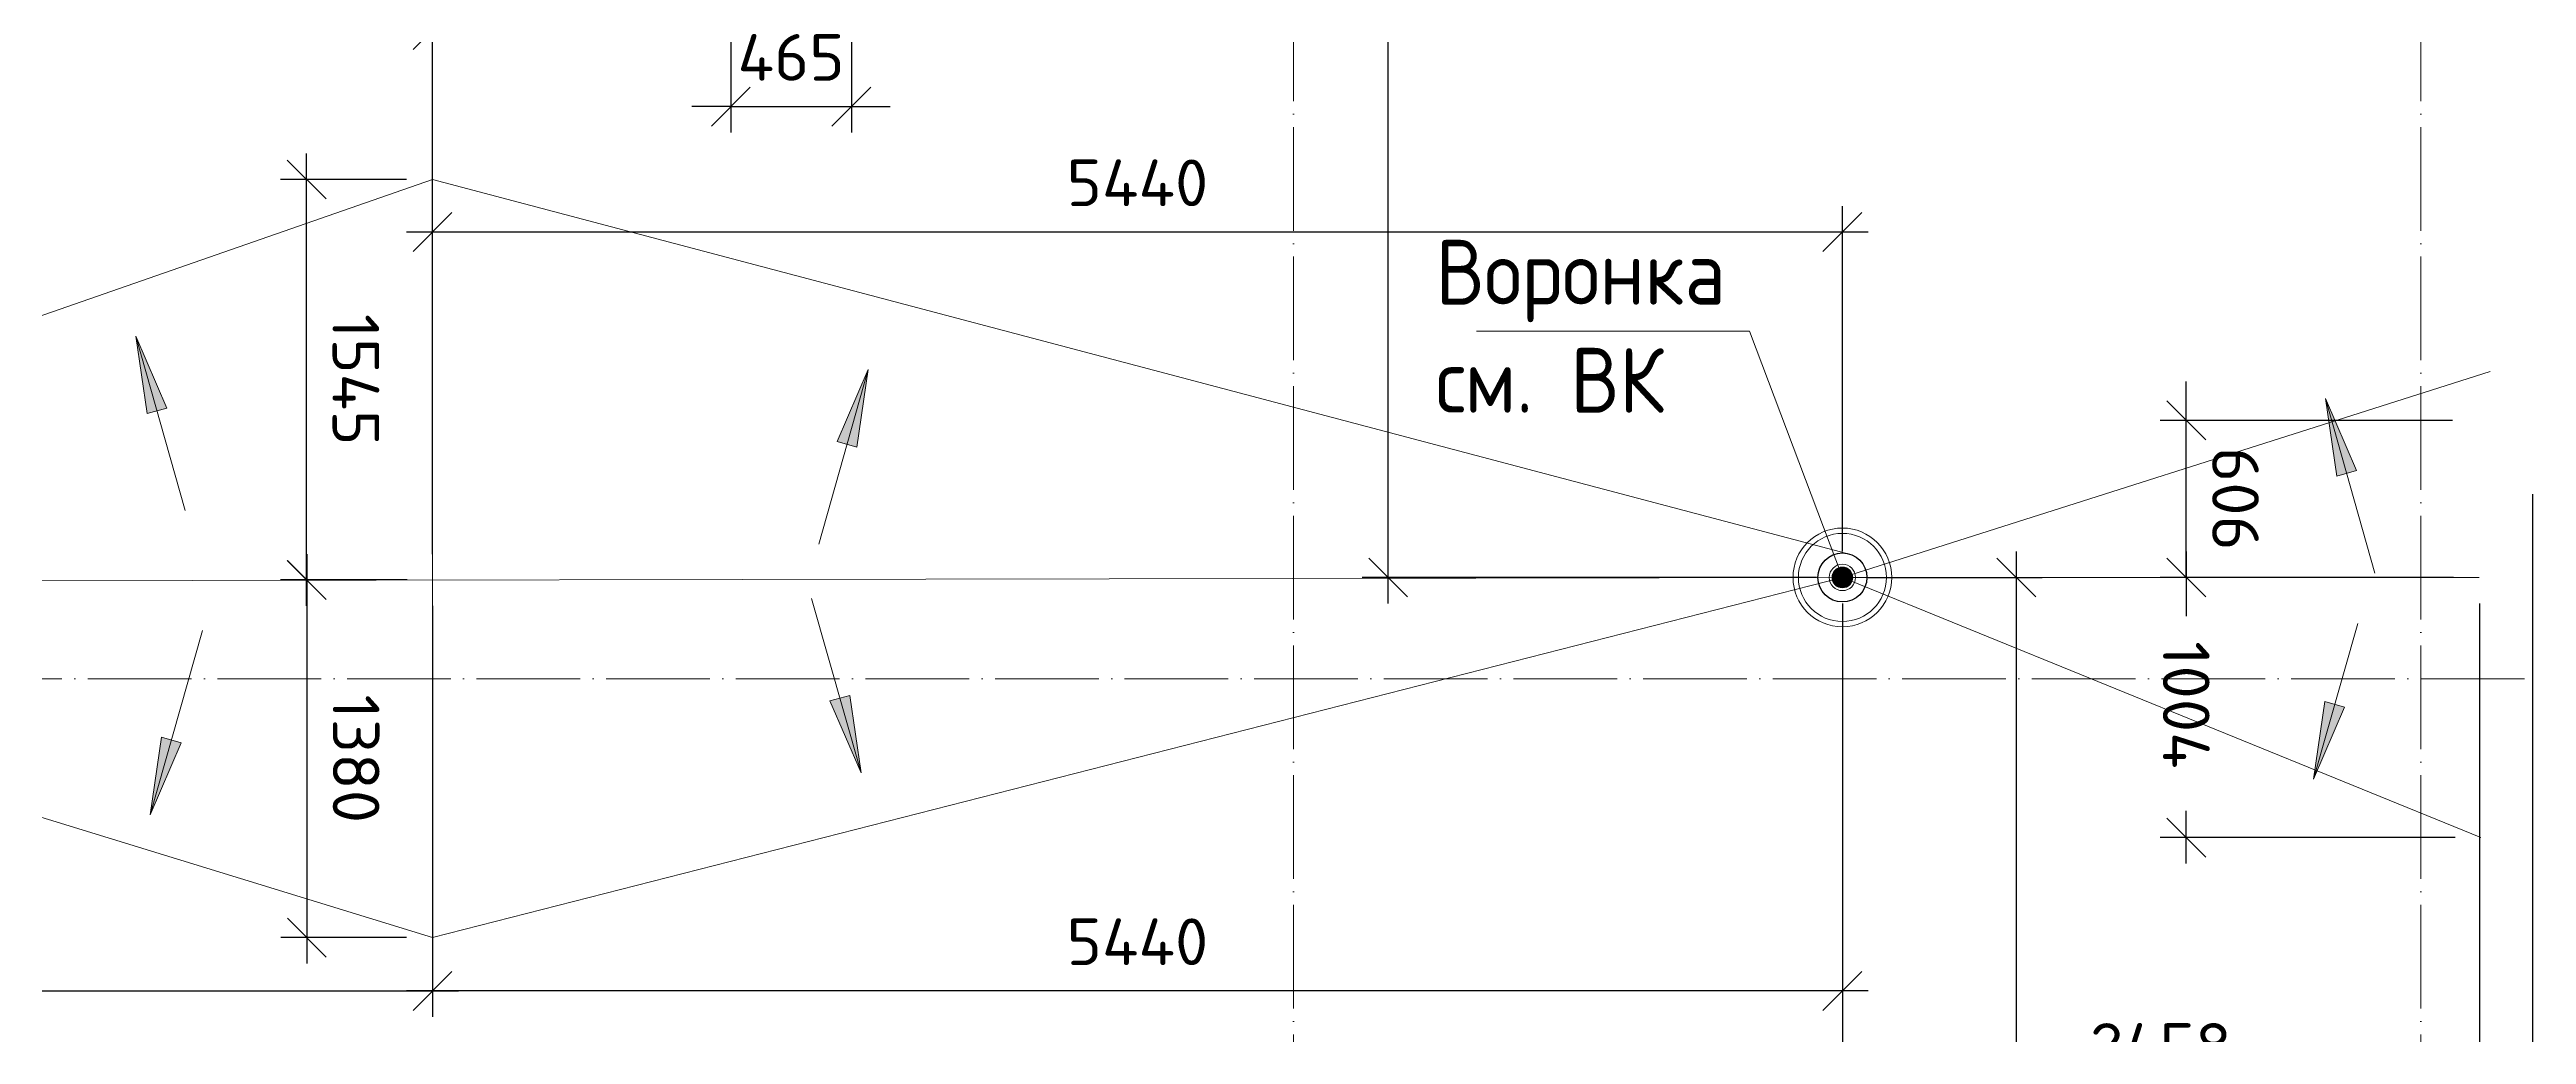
# Model space of a CAD drawing. Header units: millimetres. Extents: x -263990 to 193903, y -164417 to 240530.
# Drawn here: x 2247 to 11804, y 4542 to 8342 of the extents above; entities that cross this region are included whole.
import ezdxf

# ---------------------------------------------------------------- set-up
doc = ezdxf.new("R2010")
doc.units = ezdxf.units.MM
doc.header["$LTSCALE"] = 20
doc.linetypes.add('_ШПТ__20_т__2_5__Линия сетки', pattern=[25, 20, -2.5, 0, -2.5])
doc.linetypes.add('CENTER', pattern=[20, 15, -1.7, 1.6, -1.7])
doc.layers.get('0').update_dxf_attribs({"lineweight": 0})
doc.layers.get('Defpoints').update_dxf_attribs({"color": 4})
for name, color, linetype, lineweight in [('Высотные отметки', 7, 'Continuous', 9), ('Линии1', 7, 'Continuous', 30), ('Оси', 7, 'CENTER', 9), ('Размеры', 7, 'Continuous', 9), ('Текстовые примечания', 7, 'Continuous', 9), ('Уклоны в точках', 7, 'Continuous', 9)]:
    doc.layers.add(name, color=color, linetype=linetype, lineweight=lineweight)
doc.layers.add('Сантехнические приборы', color=7, linetype='Continuous', lineweight=18, true_color=0x0080c0)
doc.styles.add('DimNat', font='romans.shx', dxfattribs={"height": 180})
doc.styles.add('GOST Common_2', font='gost-common.ttf', dxfattribs={"width": 0.9, "height": 250})
doc.styles.add('ISOCPEUR', font='isocpeur.ttf', dxfattribs={"width": 0.9, "height": 250})
doc.dimstyles.new('DimSpec', dxfattribs={"dimtxt": 1, "dimasz": 150, "dimexe": 100, "dimexo": 100, "dimgap": 100, "dimtad": 1, "dimdec": 0, "dimzin": 0, "dimtxsty": 'DimNat', "dimblk": 'OBLIQUE', "dimcen": 100, "dimdle": 100, "dimclrt": 10, "dimadec": 5, "dimazin": 0, "dimtfac": 1, "dimtdec": 0, "dimtix": 1, "dimtmove": 2, "dimatfit": 3, "dimldrblk": 'OBLIQUE', "dimfxl": 1, "dimtolj": 1, "dimtzin": 0, "dimarcsym": 0})

# ---------------------------------------------------------------- blocks, each defined once
blk = doc.blocks.new('109_Водосточная воронка - Радиус 70-1083720-_О__R_8_390_')
at = {"layer": 'Сантехнические приборы', "color": 7}
for radius in [190.5, 169.9, 50.8]:
    blk.add_circle((0, 0), radius, dxfattribs=at)
blk = doc.blocks.new('_Oblique')
at = {"color": 0, "linetype": 'ByBlock', "lineweight": -2}
blk.add_line((-0.5, -0.5), (0.5, 0.5), dxfattribs=at)
blk = doc.blocks.new('*D297')
at = {"layer": 'Defpoints', "color": 0, "transparency": 16777216}
for p in [(11827.9, 6727), (16103.6, 6718.5, 29159.7), (11827.9, 2773.4)]:
    blk.add_point(p, dxfattribs=at)
at = {"layer": 'Размеры', "color": 0, "lineweight": -2, "transparency": 16777216}
for p, q in [((11827.9, 6627), (11827.9, 2673.4)), ((16103.6, 6618.5), (16103.6, 2673.4)), ((16203.6, 2773.4), (11727.9, 2773.4))]:
    blk.add_line(p, q, dxfattribs=at)
at = {"layer": 'Размеры', "color": 0, "lineweight": -2, "transparency": 16777216, "xscale": 150, "yscale": 150, "zscale": 150, "rotation": 180}
blk.add_blockref('_Oblique', (11827.9, 2773.4), dxfattribs=at)
at = {"layer": 'Размеры', "color": 0, "lineweight": -2, "transparency": 16777216, "xscale": 150, "yscale": 150, "zscale": 150}
blk.add_blockref('_Oblique', (16103.6, 2773.4), dxfattribs=at)
at = {"layer": 'Размеры', "color": 7, "lineweight": 20, "transparency": 16777216, "insert": (13965.8, 2963.4), "char_height": 180, "attachment_point": 5, "style": 'DimNat'}
blk.add_mtext('\\A1;4276', dxfattribs=at)
blk = doc.blocks.new('*D334')
at = {"layer": 'Defpoints', "color": 0, "transparency": 16777216}
for p in [(10491.3, 6911.3), (11618.5, 6911.3), (11622.3, 6305.5, 25656.1)]:
    blk.add_point(p, dxfattribs=at)
at = {"layer": 'Размеры', "color": 0, "lineweight": -2, "transparency": 16777216}
for p, q in [((10491.3, 6911.3), (10491.3, 7061.3)), ((11518.5, 6911.3), (10391.3, 6911.3)), ((10491.3, 6305.5), (10491.3, 6911.3)), ((11522.3, 6305.5), (10391.3, 6305.5)), ((10491.3, 6305.5), (10491.3, 6155.5))]:
    blk.add_line(p, q, dxfattribs=at)
at = {"layer": 'Размеры', "color": 0, "lineweight": -2, "transparency": 16777216, "xscale": 150, "yscale": 150, "zscale": 150}
for p, rotation in [((10491.3, 6911.3), 270), ((10491.3, 6305.5), 90)]:
    blk.add_blockref('_Oblique', p, dxfattribs=dict(at, rotation=rotation))
at = {"layer": 'Размеры', "color": 7, "lineweight": 20, "transparency": 16777216, "insert": (10681.3, 6608.4), "char_height": 180, "attachment_point": 5, "rotation": 270, "style": 'DimNat'}
blk.add_mtext('\\A1;606', dxfattribs=at)
blk = doc.blocks.new('*D335')
at = {"layer": 'Defpoints', "color": 0, "transparency": 16777216}
for p in [(11622.3, 6305.5), (10491.3, 5301.8), (11628.5, 5301.8)]:
    blk.add_point(p, dxfattribs=at)
at = {"layer": 'Размеры', "color": 0, "lineweight": -2, "transparency": 16777216}
for p, q in [((10491.3, 6405.5), (10491.3, 6222.3)), ((11522.3, 6305.5), (10391.3, 6305.5)), ((10491.3, 5201.8), (10491.3, 5405.2)), ((11528.5, 5301.8), (10391.3, 5301.8))]:
    blk.add_line(p, q, dxfattribs=at)
at = {"layer": 'Размеры', "color": 0, "lineweight": -2, "transparency": 16777216, "xscale": 150, "yscale": 150, "zscale": 150}
for p, rotation in [((10491.3, 6305.5), 90), ((10491.3, 5301.8), 270)]:
    blk.add_blockref('_Oblique', p, dxfattribs=dict(at, rotation=rotation))
at = {"layer": 'Размеры', "color": 7, "lineweight": 20, "transparency": 16777216, "insert": (10491.3, 5813.7), "char_height": 180, "attachment_point": 5, "rotation": 270, "style": 'DimNat'}
blk.add_mtext('\\A1;1004', dxfattribs=at)
blk = doc.blocks.new('*D336')
at = {"layer": 'Defpoints', "color": 0, "transparency": 16777216}
for p in [(9164.6, 6305.5), (11622.3, 6305.5, 25656.1), (11622.3, 4306)]:
    blk.add_point(p, dxfattribs=at)
at = {"layer": 'Размеры', "color": 0, "lineweight": -2, "transparency": 16777216}
for p, q in [((9164.6, 6205.5), (9164.6, 4206)), ((11622.3, 6205.5), (11622.3, 4206)), ((9064.6, 4306), (11722.3, 4306))]:
    blk.add_line(p, q, dxfattribs=at)
at = {"layer": 'Размеры', "color": 0, "lineweight": -2, "transparency": 16777216, "xscale": 150, "yscale": 150, "zscale": 150, "rotation": 180}
blk.add_blockref('_Oblique', (9164.6, 4306), dxfattribs=at)
at = {"layer": 'Размеры', "color": 0, "lineweight": -2, "transparency": 16777216, "xscale": 150, "yscale": 150, "zscale": 150}
blk.add_blockref('_Oblique', (11622.3, 4306), dxfattribs=at)
at = {"layer": 'Размеры', "color": 7, "lineweight": 20, "transparency": 16777216, "insert": (10393.4, 4496), "char_height": 180, "attachment_point": 5, "style": 'DimNat'}
blk.add_mtext('\\A1;2458', dxfattribs=at)
blk = doc.blocks.new('*D337')
at = {"layer": 'Defpoints', "color": 0, "transparency": 16777216}
for p in [(9164.6, 6305.5), (3724.2, 4915.8), (3724.2, 4710)]:
    blk.add_point(p, dxfattribs=at)
at = {"layer": 'Размеры', "color": 0, "lineweight": -2, "transparency": 16777216}
for p, q in [((9164.6, 6205.5), (9164.6, 4610)), ((3724.2, 4815.8), (3724.2, 4610)), ((9264.6, 4710), (3624.2, 4710))]:
    blk.add_line(p, q, dxfattribs=at)
at = {"layer": 'Размеры', "color": 0, "lineweight": -2, "transparency": 16777216, "xscale": 150, "yscale": 150, "zscale": 150, "rotation": 180}
blk.add_blockref('_Oblique', (3724.2, 4710), dxfattribs=at)
at = {"layer": 'Размеры', "color": 0, "lineweight": -2, "transparency": 16777216, "xscale": 150, "yscale": 150, "zscale": 150}
blk.add_blockref('_Oblique', (9164.6, 4710), dxfattribs=at)
at = {"layer": 'Размеры', "color": 7, "lineweight": 20, "transparency": 16777216, "insert": (6444.4, 4900), "char_height": 180, "attachment_point": 5, "style": 'DimNat'}
blk.add_mtext('\\A1;5440', dxfattribs=at)
blk = doc.blocks.new('*D338')
at = {"layer": 'Defpoints', "color": 0, "transparency": 16777216}
for p in [(3238.4, 7840.9), (3724.2, 7840.9), (3727.2, 6295.7)]:
    blk.add_point(p, dxfattribs=at)
at = {"layer": 'Размеры', "color": 0, "lineweight": -2, "transparency": 16777216}
for p, q in [((3238.4, 6195.7), (3238.4, 7940.9)), ((3624.2, 7840.9), (3138.4, 7840.9)), ((3627.2, 6295.7), (3138.4, 6295.7))]:
    blk.add_line(p, q, dxfattribs=at)
at = {"layer": 'Размеры', "color": 0, "lineweight": -2, "transparency": 16777216, "xscale": 150, "yscale": 150, "zscale": 150}
for p, rotation in [((3238.4, 7840.9), 90), ((3238.4, 6295.7), 270)]:
    blk.add_blockref('_Oblique', p, dxfattribs=dict(at, rotation=rotation))
at = {"layer": 'Размеры', "color": 7, "lineweight": 20, "transparency": 16777216, "insert": (3428.4, 7068.3), "char_height": 180, "attachment_point": 5, "rotation": 270, "style": 'DimNat'}
blk.add_mtext('\\A1;1545', dxfattribs=at)
blk = doc.blocks.new('*D339')
at = {"layer": 'Defpoints', "color": 0, "transparency": 16777216}
for p in [(3724.2, 6295.7), (3239.3, 4915.8), (3724.2, 4915.8)]:
    blk.add_point(p, dxfattribs=at)
at = {"layer": 'Размеры', "color": 0, "lineweight": -2, "transparency": 16777216}
for p, q in [((3239.3, 6395.7), (3239.3, 4815.8)), ((3624.2, 6295.7), (3139.3, 6295.7)), ((3624.2, 4915.8), (3139.3, 4915.8))]:
    blk.add_line(p, q, dxfattribs=at)
at = {"layer": 'Размеры', "color": 0, "lineweight": -2, "transparency": 16777216, "xscale": 150, "yscale": 150, "zscale": 150}
for p, rotation in [((3239.3, 6295.7), 90), ((3239.3, 4915.8), 270)]:
    blk.add_blockref('_Oblique', p, dxfattribs=dict(at, rotation=rotation))
at = {"layer": 'Размеры', "color": 7, "lineweight": 20, "transparency": 16777216, "insert": (3429.3, 5605.8), "char_height": 180, "attachment_point": 5, "rotation": 270, "style": 'DimNat'}
blk.add_mtext('\\A1;1380', dxfattribs=at)
blk = doc.blocks.new('*D340')
at = {"layer": 'Defpoints', "color": 0, "transparency": 16777216}
for p in [(-738.7, 6287.7), (3724.2, 6295.7), (3724.2, 4710)]:
    blk.add_point(p, dxfattribs=at)
at = {"layer": 'Размеры', "color": 0, "lineweight": -2, "transparency": 16777216}
for p, q in [((-738.7, 6187.7), (-738.7, 4610)), ((3724.2, 6195.7), (3724.2, 4610)), ((-838.7, 4710), (3824.2, 4710))]:
    blk.add_line(p, q, dxfattribs=at)
at = {"layer": 'Размеры', "color": 0, "lineweight": -2, "transparency": 16777216, "xscale": 150, "yscale": 150, "zscale": 150, "rotation": 180}
blk.add_blockref('_Oblique', (-738.7, 4710), dxfattribs=at)
at = {"layer": 'Размеры', "color": 0, "lineweight": -2, "transparency": 16777216, "xscale": 150, "yscale": 150, "zscale": 150}
blk.add_blockref('_Oblique', (3724.2, 4710), dxfattribs=at)
at = {"layer": 'Размеры', "color": 7, "lineweight": 20, "transparency": 16777216, "insert": (1492.8, 4900), "char_height": 180, "attachment_point": 5, "style": 'DimNat'}
blk.add_mtext('\\A1;4463', dxfattribs=at)
blk = doc.blocks.new('*D358')
at = {"layer": 'Defpoints', "color": 0, "transparency": 16777216}
for p in [(5340.5, 9272.8), (4875.6, 9269.4), (5340.5, 8121.9)]:
    blk.add_point(p, dxfattribs=at)
at = {"layer": 'Размеры', "color": 0, "lineweight": -2, "transparency": 16777216}
for p, q in [((4875.6, 9169.4), (4875.6, 8021.9)), ((5340.5, 9172.8), (5340.5, 8021.9)), ((4875.6, 8121.9), (4725.6, 8121.9)), ((4875.6, 8121.9), (5340.5, 8121.9)), ((5340.5, 8121.9), (5490.5, 8121.9))]:
    blk.add_line(p, q, dxfattribs=at)
at = {"layer": 'Размеры', "color": 0, "lineweight": -2, "transparency": 16777216, "xscale": 150, "yscale": 150, "zscale": 150}
blk.add_blockref('_Oblique', (4875.6, 8121.9), dxfattribs=at)
at = {"layer": 'Размеры', "color": 0, "lineweight": -2, "transparency": 16777216, "xscale": 150, "yscale": 150, "zscale": 150, "rotation": 180}
blk.add_blockref('_Oblique', (5340.5, 8121.9), dxfattribs=at)
at = {"layer": 'Размеры', "color": 7, "lineweight": 20, "transparency": 16777216, "insert": (5108, 8311.9), "char_height": 180, "attachment_point": 5, "style": 'DimNat'}
blk.add_mtext('\\A1;465', dxfattribs=at)
blk = doc.blocks.new('*D365')
at = {"layer": 'Defpoints', "color": 0, "transparency": 16777216}
for p in [(7412.1, 12076.9), (9164.3, 12076.9), (9164.6, 6305.5)]:
    blk.add_point(p, dxfattribs=at)
at = {"layer": 'Размеры', "color": 0, "lineweight": -2, "transparency": 16777216}
for p, q in [((7412.1, 6205.5), (7412.1, 12176.9)), ((9064.3, 12076.9), (7312.1, 12076.9)), ((9064.6, 6305.5), (7312.1, 6305.5))]:
    blk.add_line(p, q, dxfattribs=at)
at = {"layer": 'Размеры', "color": 0, "lineweight": -2, "transparency": 16777216, "xscale": 150, "yscale": 150, "zscale": 150}
for p, rotation in [((7412.1, 12076.9), 90), ((7412.1, 6305.5), 270)]:
    blk.add_blockref('_Oblique', p, dxfattribs=dict(at, rotation=rotation))
at = {"layer": 'Размеры', "color": 7, "lineweight": 20, "transparency": 16777216, "insert": (7602.1, 9191.2), "char_height": 180, "attachment_point": 5, "rotation": 270, "style": 'DimNat'}
blk.add_mtext('\\A1;5771', dxfattribs=at)
blk = doc.blocks.new('*D366')
at = {"layer": 'Defpoints', "color": 0, "transparency": 16777216}
for p in [(9164.6, 6305.5), (9128.8, -211.7), (9835.4, -211.7)]:
    blk.add_point(p, dxfattribs=at)
at = {"layer": 'Размеры', "color": 0, "lineweight": -2, "transparency": 16777216}
for p, q in [((9835.4, 6405.5), (9835.4, -311.7)), ((9264.6, 6305.5), (9935.4, 6305.5)), ((9228.8, -211.7), (9935.4, -211.7))]:
    blk.add_line(p, q, dxfattribs=at)
at = {"layer": 'Размеры', "color": 0, "lineweight": -2, "transparency": 16777216, "xscale": 150, "yscale": 150, "zscale": 150}
for p, rotation in [((9835.4, 6305.5), 90), ((9835.4, -211.7), 270)]:
    blk.add_blockref('_Oblique', p, dxfattribs=dict(at, rotation=rotation))
at = {"layer": 'Размеры', "color": 7, "lineweight": 20, "transparency": 16777216, "insert": (10025.4, 3046.9), "char_height": 180, "attachment_point": 5, "rotation": 270, "style": 'DimNat'}
blk.add_mtext('\\A1;6517', dxfattribs=at)
blk = doc.blocks.new('*D277')
at = {"layer": 'Defpoints', "color": 0, "transparency": 16777216}
for p in [(3724.2, 7638), (3724.2, 6295.7), (9164.6, 6305.5)]:
    blk.add_point(p, dxfattribs=at)
at = {"layer": 'Размеры', "color": 0, "lineweight": -2, "transparency": 16777216}
for p, q in [((3724.2, 6395.7), (3724.2, 7738)), ((9164.6, 6405.5), (9164.6, 7738)), ((9264.6, 7638), (3624.2, 7638))]:
    blk.add_line(p, q, dxfattribs=at)
at = {"layer": 'Размеры', "color": 0, "lineweight": -2, "transparency": 16777216, "xscale": 150, "yscale": 150, "zscale": 150, "rotation": 180}
blk.add_blockref('_Oblique', (3724.2, 7638), dxfattribs=at)
at = {"layer": 'Размеры', "color": 0, "lineweight": -2, "transparency": 16777216, "xscale": 150, "yscale": 150, "zscale": 150}
blk.add_blockref('_Oblique', (9164.6, 7638), dxfattribs=at)
at = {"layer": 'Размеры', "color": 7, "lineweight": 20, "transparency": 16777216, "insert": (6444.4, 7828), "char_height": 180, "attachment_point": 5, "style": 'DimNat'}
blk.add_mtext('\\A1;5440', dxfattribs=at)
blk = doc.blocks.new('*D367')
at = {"layer": 'Defpoints', "color": 0, "transparency": 16777216}
for p in [(-738.7, 8417.6), (-738.7, 6287.7), (3724.2, 6295.7)]:
    blk.add_point(p, dxfattribs=at)
at = {"layer": 'Размеры', "color": 0, "lineweight": -2, "transparency": 16777216}
for p, q in [((-738.7, 6387.7), (-738.7, 8517.6)), ((3724.2, 6395.7), (3724.2, 8517.6)), ((3824.2, 8417.6), (-838.7, 8417.6))]:
    blk.add_line(p, q, dxfattribs=at)
at = {"layer": 'Размеры', "color": 0, "lineweight": -2, "transparency": 16777216, "xscale": 150, "yscale": 150, "zscale": 150, "rotation": 180}
blk.add_blockref('_Oblique', (-738.7, 8417.6), dxfattribs=at)
at = {"layer": 'Размеры', "color": 0, "lineweight": -2, "transparency": 16777216, "xscale": 150, "yscale": 150, "zscale": 150}
blk.add_blockref('_Oblique', (3724.2, 8417.6), dxfattribs=at)
at = {"layer": 'Размеры', "color": 7, "lineweight": 20, "transparency": 16777216, "insert": (1492.8, 8607.6), "char_height": 180, "attachment_point": 5, "style": 'DimNat'}
blk.add_mtext('\\A1;4463', dxfattribs=at)

msp = doc.modelspace()

# ---------------------------------------------------------------- hatches: boundary and pattern name
at = {"layer": 'Высотные отметки', "lineweight": 20}
h = msp.add_hatch(color=7, dxfattribs=at)
edge = h.paths.add_edge_path(flags=0)
edge.add_arc((9164.55569, 6305.48402), 40, -0.000000005, 359.999999995)
at = {"layer": 'Уклоны в точках', "lineweight": 20}
for points in [[(2578.98358, 7236.81906), (2622.94737, 6937.44121), (2698.93403, 6959.02093)], [(5405.62438, 7107.60411), (5285.67394, 6829.80597), (5361.6606, 6808.22625)], [(11028.04207, 6995.88495), (11072.02344, 6696.50967), (11148.00883, 6718.09385)], [(5378.01603, 5551.15237), (5334.05224, 5850.53023), (5258.06558, 5828.95051)], [(10982.47625, 5526.88632), (11102.44301, 5804.67741), (11026.45761, 5826.26159)], [(2634.33393, 5389.84049), (2754.28438, 5667.63863), (2678.29772, 5689.21835)]]:
    msp.add_hatch(color=7, dxfattribs=at).paths.add_polyline_path(points, flags=0)

# ---------------------------------------------------------------- linework, layer by layer
at = {"color": 7, "lineweight": 9}
for p, q in [((9164.55569, 6305.48402, 25656.07846), (11663.61799, 7099.79, 25690.69522)), ((11627.72566, 5302.20657), (9164.55569, 6305.48402, 25656.07846))]:
    msp.add_line(p, q, dxfattribs=at)
for points in [[(-738.66761, 6287.73999), (3724.21432, 7840.92061)], [(9164.55569, 6305.48402), (3724.21432, 4915.80225), (-738.66761, 6287.73999), (-3158.42809, 5207.98791)], [(9164.55569, 6305.48402), (-738.66761, 6287.73999)]]:
    msp.add_lwpolyline(points, dxfattribs=at)
for points, elevation in [([(3724.21432, 7840.92061), (9177.10871, 6399.16749)], 25707.30961), ([(3724.21432, 7840.92061), (3724.21432, 4915.80225)], 25707.30961), ([(9164.55569, 6305.48402), (11622.25128, 6305.48402)], 25656.07846)]:
    msp.add_lwpolyline(points, dxfattribs=dict(at, elevation=elevation))
at = {"layer": 'Высотные отметки', "color": 7}
for p in [(7753.28291, 7255.67338), (9164.55569, 6305.48402)]:
    msp.add_line(p, (8805.85635, 7255.67338), dxfattribs=at)
at = {"layer": 'Высотные отметки', "color": 7, "lineweight": 20}
msp.add_circle((9164.55569, 6305.48402), 40, dxfattribs=at)
at = {"layer": 'Линии1', "color": 7}
msp.add_circle((9164.55569, 6305.48402, 25656.07846), 94.52074, dxfattribs=at)
at = {"layer": 'Оси', "color": 7, "linetype": '_ШПТ__20_т__2_5__Линия сетки', "lineweight": 5}
for p, q in [((7046.61484, -1858.63374), (7046.61484, 12348.09494)), ((11396.61484, -1858.63374), (11396.61484, 12348.09494)), ((-4107.02842, 5914.14923), (42521.2363, 5914.14923))]:
    msp.add_line(p, q, dxfattribs=at)
at = {"layer": 'Уклоны в точках', "color": 7, "lineweight": 20}
for p, q in [((2578.98358, 7236.81906), (2622.94737, 6937.44121)), ((2698.93403, 6959.02093), (2578.98358, 7236.81906)), ((5405.62438, 7107.60411), (5285.67394, 6829.80597)), ((5361.6606, 6808.22625), (5405.62438, 7107.60411)), ((11028.04207, 6995.88495, -29164.99326), (11072.02344, 6696.50967, -29164.99326)), ((11148.00883, 6718.09385, -29164.99326), (11028.04207, 6995.88495, -29164.99326)), ((2622.94737, 6937.44121), (2698.93403, 6959.02093)), ((5285.67394, 6829.80597), (5361.6606, 6808.22625)), ((11072.02344, 6696.50967, -29164.99326), (11148.00883, 6718.09385, -29164.99326)), ((5334.05224, 5850.53023), (5258.06558, 5828.95051)), ((5378.01603, 5551.15237), (5334.05224, 5850.53023)), ((5258.06558, 5828.95051), (5378.01603, 5551.15237)), ((11026.45761, 5826.26159, -58329.98652), (10982.47625, 5526.88632, -58329.98652)), ((10982.47625, 5526.88632, -58329.98652), (11102.44301, 5804.67741, -58329.98652)), ((11102.44301, 5804.67741, -58329.98652), (11026.45761, 5826.26159, -58329.98652)), ((2678.29772, 5689.21835), (2634.33393, 5389.84049)), ((2634.33393, 5389.84049), (2754.28438, 5667.63863)), ((2754.28438, 5667.63863), (2678.29772, 5689.21835))]:
    msp.add_line(p, q, dxfattribs=at)
at = {"layer": 'Уклоны в точках', "color": 7}
for p, q in [((2770.21686, 6563.44708), (2578.98358, 7236.81906)), ((5214.39111, 6434.23212), (5405.62438, 7107.60411)), ((11219.31488, 6322.52419, -29164.99326), (11028.04207, 6995.88495, -29164.99326)), ((5186.78276, 6224.52436), (5378.01603, 5551.15237)), ((11153.232, 6128.0184, -58329.98652), (10982.47625, 5526.88632, -58329.98652)), ((2836.33853, 6101.14053), (2634.33393, 5389.84049))]:
    msp.add_line(p, q, dxfattribs=at)

# ---------------------------------------------------------------- block references
at = {"layer": 'Сантехнические приборы', "color": 7, "rotation": 179.4695112825543}
msp.add_blockref('109_Водосточная воронка - Радиус 70-1083720-_О__R_8_390_', (9164.55569, 6305.48402, 25656.07846), dxfattribs=at)

# ---------------------------------------------------------------- texts
at = {"color": 7, "insert": (7594.96759, 7608.05626), "char_height": 250, "width": 1266.66625, "attachment_point": 1, "rotation": 359.999999995, "style": 'ISOCPEUR'}
msp.add_mtext('Воронка см. ВК ', dxfattribs=at)
at = {"layer": 'Текстовые примечания', "char_height": 250, "width": 93.7974375, "attachment_point": 1, "style": 'GOST Common_2'}
for insert in [(4328.77528, 7620.70172), (10897.66197, 5816.71132)]:
    msp.add_mtext('\\fGOST Common|b0|i0|c204|p34|;\\W.9; ', dxfattribs=dict(at, insert=insert))

# ---------------------------------------------------------------- dimensions: what is measured, and where the dimension line sits
at = {"layer": 'Размеры', "color": 7, "lineweight": 20}
for base, p1, p2, picture, middle in [((7412.11387, 12076.91674), (9164.55569, 6305.48402), (9164.28747, 12076.91674), '*D365', (7602.11387, 9191.20038)), ((3238.40201, 7840.92061), (3727.23421, 6295.74174), (3724.21432, 7840.92061), '*D338', (3428.40201, 7068.33117)), ((10491.2925, 6911.34788), (11622.25128, 6305.48402, 25656.07846), (11618.46999, 6911.34788), '*D334', (10681.2925, 6608.41595)), ((9835.42152, -211.7006), (9164.55568, 6305.48402), (9128.84803, -211.7006), '*D366', (10025.42152, 3046.89171)), ((3239.27631, 4915.80225), (3724.21432, 6295.74174), (3724.21432, 4915.80225), '*D339', (3429.27631, 5605.772))]:
    dim = msp.add_linear_dim(base=base, p1=p1, p2=p2, angle=90, dimstyle='DimSpec', override={"dimclrt": 7}, dxfattribs=at)
    dim.commit()
    dim.dimension.update_dxf_attribs({"geometry": picture, "text_midpoint": middle})
for base, p1, p2, picture, middle in [((5340.46126, 8121.924), (4875.59939, 9269.35765), (5340.46126, 9272.78847), '*D358', (5108.03032, 8311.924)), ((-738.66761, 8417.56187), (3724.21432, 6295.74174), (-738.66761, 6287.73999), '*D367', (1492.77335, 8607.56187)), ((3724.21432, 7638.02478), (9164.55575, 6305.48402), (3724.21432, 6295.73633), '*D277', (6444.38503, 7828.02478)), ((11827.90273, 2773.43331), (16103.60121, 6718.4535, 29159.68432), (11827.90273, 6727.00122), '*D297', (13965.75197, 2963.43331)), ((3724.21432, 4709.96051), (-738.66761, 6287.73999), (3724.21432, 6295.73633), '*D340', (1492.77335, 4899.96051)), ((3724.21432, 4709.96051), (9164.55569, 6305.48402), (3724.21432, 4915.80225), '*D337', (6444.38501, 4899.96051)), ((11622.25128, 4306.0448), (9164.55569, 6305.48402), (11622.25128, 6305.48402, 25656.07846), '*D336', (10393.40349, 4496.0448))]:
    dim = msp.add_linear_dim(base=base, p1=p1, p2=p2, dimstyle='DimSpec', override={"dimclrt": 7}, dxfattribs=at)
    dim.commit()
    dim.dimension.update_dxf_attribs({"geometry": picture, "text_midpoint": middle})
dim = msp.add_linear_dim(base=(10491.2925, 5301.78635), p1=(11622.25128, 6305.48402), p2=(11628.51551, 5301.78635), angle=90, dimstyle='DimSpec', override={"dimclrt": 7}, dxfattribs=at)
dim.commit()
dim.dimension.update_dxf_attribs({"geometry": '*D335', "text_midpoint": (10491.2925, 5813.7376), "dimtype": 160})

doc.saveas('drawing.dxf')
